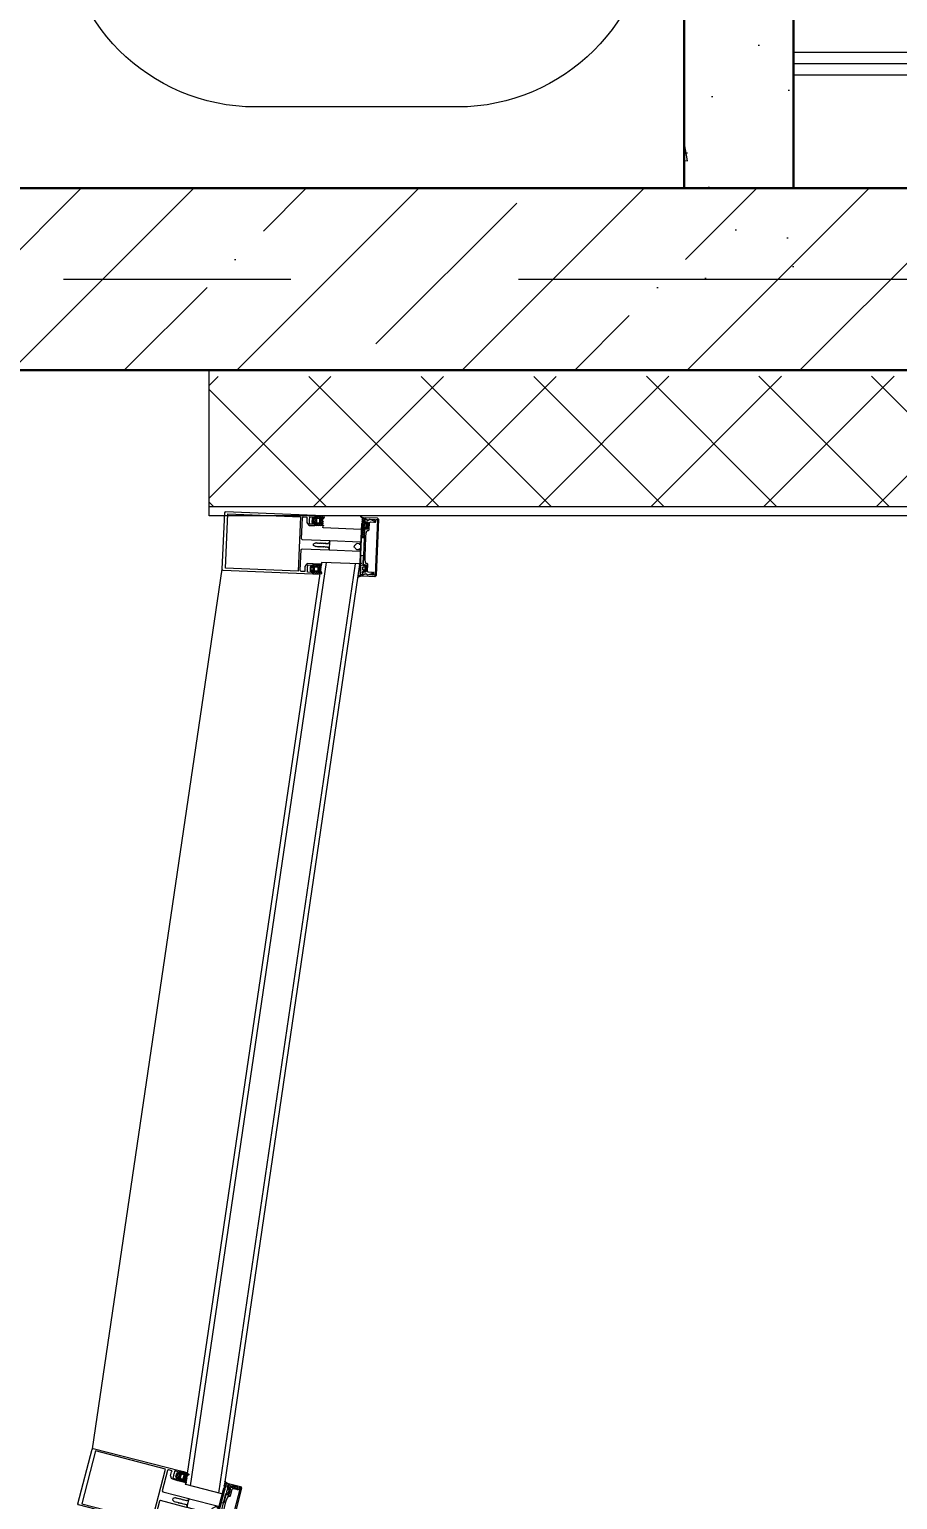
# Model space of a CAD drawing. Header units: millimetres. Extents: x -8417289 to 9420486, y 0 to 166066.
# Drawn here: x -172905 to -171951, y 65405 to 67020 of the extents above; entities that cross this region are included whole.
import ezdxf
from ezdxf import colors
from ezdxf.entities.mleader import LeaderData, LeaderLine
from ezdxf.math import Vec2, Vec3

# ---------------------------------------------------------------- set-up
doc = ezdxf.new("R2010")
doc.units = ezdxf.units.MM
doc.header["$MEASUREMENT"] = 0
doc.linetypes.add('ADSK_Штриховая_ш2 п1', pattern=[3, 2, -1])
doc.linetypes.add('CENTER', pattern=[2, 1.25, -0.25, 0.25, -0.25])
doc.layers.get('0').update_dxf_attribs({"color": 250, "lineweight": 9})
for name, color, linetype, lineweight in [('_АР ТЕКСТ', 250, 'Continuous', 25), ('АР_Лестницы', 250, 'Continuous', 15), ('АР_Навесной фасад', 147, 'Continuous', 5), ('АР_Оси', 195, 'Continuous', 9), ('АР_Перегородки витражные', 152, 'Continuous', 13), ('АР_Перегородки газоблок', 165, 'Continuous', 30), ('АР_Перегородки газоблок_Штрих', 165, 'Continuous', 5), ('АР_Сущ Несущая стена', 216, 'Continuous', 30), ('АР_тонкая линия', 250, 'Continuous', 0), ('АР_Тонкие', 250, 'Continuous', 5), ('АР_Утеплитель', 250, 'Continuous', 9), ('АР_Штриховка монолит', 250, 'Continuous', 9), ('ТХ_мебель передв', 250, 'Continuous', 13)]:
    doc.layers.add(name, color=color, linetype=linetype, lineweight=lineweight)
for name, color, linetype in [('Тонкая', 7, 'Continuous'), ('ТХ_привязки ЭО', 96, 'Continuous'), ('ТХ_привязки_СС', 3, 'Continuous'), ('ТХ_примечание', 40, 'Continuous')]:
    doc.layers.add(name, color=color, linetype=linetype)
doc.styles.add('ISOCPEUR', font='isocpeur.TTF')
pattern_1 = [(335.76716334, (-69115.3163, 318510.941), (0.651582564, 1.447617495), []), (65.76716334, (-69115.3163, 318510.941), (-1.447617495, 0.651582564), [])]

# ---------------------------------------------------------------- blocks, each defined once
blk = doc.blocks.new('стойка витр.')
h = blk.add_hatch()
h.set_pattern_fill('ANSI37', scale=0.5, angle=-69.2328)
h.set_pattern_definition(pattern_1)
edge = h.paths.add_edge_path()
edge.add_line((-22.7, 14.1), (-23, 15))
edge.add_arc((-23.4, 14.9), 0.427, 20.7605, 72.3)
edge.add_arc((-23.2, 15.7), 0.427, 110.764, 252.288, ccw=False)
edge.add_line((-23.3, 16.1), (-22.3, 16.5))
edge.add_arc((-22.2, 16.3), 0.183, 20.749, 110.7854, ccw=False)
edge.add_line((-22.1, 16.4), (-22, 16.3))
edge.add_arc((-21.9, 16.3), 0.183, 200.7666, 335.778)
edge.add_line((-21.7, 16.3), (-21.1, 17.8))
edge.add_arc((-21.7, 18), 0.637, 344.3928, 381.7249)
edge.add_line((-21.1, 18.2), (-22.6, 22.1))
edge.add_arc((-23.2, 21.9), 0.637, 19.8094, 57.1415)
edge.add_line((-22.8, 22.4), (-24.3, 23.1))
edge.add_arc((-24.4, 23), 0.183, 65.7564, 200.7677)
edge.add_line((-24.5, 22.9), (-24.5, 22.8))
edge.add_arc((-24.7, 22.7), 0.183, -69.251, 20.7854, ccw=False)
edge.add_line((-24.6, 22.6), (-25.6, 22.2))
edge.add_arc((-25.8, 22.6), 0.427, 149.2464, 290.7703, ccw=False)
edge.add_arc((-26.5, 23), 0.427, 329.2344, 380.7738)
edge.add_line((-26.1, 23.2), (-26.5, 24.2))
edge.add_arc((-26.7, 24.1), 0.183, 20.749, 110.7854)
edge.add_line((-26.7, 24.3), (-33.5, 21.7))
edge.add_arc((-33.4, 21.4), 0.306, 107.612, 200.6883)
edge.add_line((-33.7, 21.3), (-33.4, 20.7))
edge.add_arc((-33.1, 20.8), 0.304, 200.7453, 225.8124)
edge.add_line((-33.3, 20.5), (-31.8, 18.9))
edge.add_arc((-32, 18.7), 0.305, -108.8628, 45.7814, ccw=False)
edge.add_arc((-28.7, 27.8), 9.95, 231.9543, 250.0412, ccw=False)
edge.add_arc((-35.1, 19.6), 0.4, 42.3093, 119.225)
edge.add_arc((-34.9, 19.6), 0.602, 134.395, 228.6478)
edge.add_arc((-28.5, 27.8), 11, 232.0873, 240.8889)
edge.add_arc((-36.9, 12.9), 6.09, 40.7589, 60.6144, ccw=False)
edge.add_arc((-32.5, 16.6), 0.305, -34.8959, 41.6027, ccw=False)
edge.add_line((-32.3, 16.5), (-32.8, 15.8))
edge.add_arc((-32.5, 15.6), 0.305, 145.1101, 256.4243)
edge.add_line((-32.6, 15.3), (-31.7, 15.1))
edge.add_arc((-31.8, 14.8), 0.305, -34.8899, 76.4243, ccw=False)
edge.add_line((-31.5, 14.6), (-32.1, 13.9))
edge.add_arc((-31.8, 13.7), 0.305, 145.1101, 256.4243)
edge.add_line((-31.9, 13.4), (-31, 13.2))
edge.add_arc((-31.1, 12.9), 0.305, -24.2247, 76.4204, ccw=False)
edge.add_line((-30.8, 12.8), (-31.6, 11.1))
edge.add_arc((-31.3, 11), 0.305, 155.7711, 290.7403)
edge.add_line((-31.2, 10.7), (-22.8, 13.9))
edge.add_arc((-22.9, 14.1), 0.183, 290.749, 380.749)
edge = h.paths.add_edge_path(flags=16)
edge.add_line((-23.1, 21), (-22.2, 18.6))
edge.add_arc((-22.7, 18.4), 0.541, -69.2328, 20.7672, ccw=False)
edge.add_line((-22.5, 17.9), (-23.4, 17.6))
edge.add_arc((-23.6, 18.1), 0.541, 200.7672, 290.7672, ccw=False)
edge.add_line((-24.1, 17.9), (-25, 20.3))
edge.add_arc((-24.5, 20.5), 0.541, 110.7672, 200.7672, ccw=False)
edge.add_line((-24.7, 21), (-23.8, 21.4))
edge.add_arc((-23.6, 20.8), 0.541, 20.7672, 110.7672, ccw=False)
edge = h.paths.add_edge_path(flags=16)
edge.add_line((-26.9, 20.3), (-25.5, 16.7))
edge.add_arc((-26, 16.5), 0.541, -69.2328, 20.7672, ccw=False)
edge.add_line((-25.8, 16), (-28.2, 15.1))
edge.add_arc((-28.4, 15.6), 0.541, 200.7672, 290.7672, ccw=False)
edge.add_line((-28.9, 15.4), (-30.3, 19))
edge.add_arc((-29.8, 19.2), 0.541, 110.7672, 200.7672, ccw=False)
edge.add_line((-30, 19.7), (-27.5, 20.6))
edge.add_arc((-27.4, 20.1), 0.541, 20.7672, 110.7672, ccw=False)
h = blk.add_hatch()
h.set_pattern_fill('ANSI37', scale=0.5, angle=-69.2328)
h.set_pattern_definition(pattern_1)
edge = h.paths.add_edge_path()
edge.add_line((-7.6, -25.6), (-7.3, -26.5))
edge.add_arc((-7.7, -26.7), 0.427, -30.7656, 20.7738, ccw=False)
edge.add_arc((-6.9, -27.1), 0.427, 149.2464, 290.7703)
edge.add_line((-6.8, -27.5), (-5.8, -27.1))
edge.add_arc((-5.8, -27), 0.183, 290.749, 380.7854)
edge.add_line((-5.7, -26.9), (-5.7, -26.8))
edge.add_arc((-5.5, -26.7), 0.183, 65.7564, 200.7677, ccw=False)
edge.add_line((-5.5, -26.5), (-4, -27.3))
edge.add_arc((-4.3, -27.8), 0.637, 19.8094, 57.1415, ccw=False)
edge.add_line((-3.7, -27.6), (-2.3, -31.5))
edge.add_arc((-2.9, -31.7), 0.637, -15.6072, 21.7249, ccw=False)
edge.add_line((-2.2, -31.9), (-2.8, -33.4))
edge.add_arc((-3, -33.4), 0.183, 200.7666, 335.778, ccw=False)
edge.add_line((-3.2, -33.4), (-3.2, -33.3))
edge.add_arc((-3.4, -33.4), 0.183, 20.749, 110.7854)
edge.add_line((-3.5, -33.2), (-4.5, -33.6))
edge.add_arc((-4.3, -34), 0.427, 110.764, 252.288)
edge.add_arc((-4.6, -34.8), 0.427, 20.7605, 72.3, ccw=False)
edge.add_line((-4.2, -34.6), (-3.8, -35.7))
edge.add_arc((-4, -35.7), 0.183, -69.251, 20.7854, ccw=False)
edge.add_line((-3.9, -35.9), (-10.6, -38.5))
edge.add_arc((-10.8, -38.2), 0.306, 200.846, 293.9223, ccw=False)
edge.add_line((-11, -38.3), (-11.3, -37.6))
edge.add_arc((-11, -37.5), 0.304, 175.722, 200.789, ccw=False)
edge.add_line((-11.3, -37.5), (-11.3, -35.2))
edge.add_arc((-11.6, -35.2), 0.305, 355.7529, 510.3972)
edge.add_arc((-3.1, -39.8), 9.95, 151.4932, 169.58)
edge.add_arc((-13.3, -38), 0.4, 282.3093, 359.225, ccw=False)
edge.add_arc((-13.2, -37.8), 0.602, 172.8865, 267.1393, ccw=False)
edge.add_arc((-2.9, -39.7), 11, 160.6454, 169.447, ccw=False)
edge.add_arc((-19.1, -34.1), 6.09, 340.92, 360.7754)
edge.add_arc((-13.3, -34), 0.305, 359.9316, 436.4302)
edge.add_line((-13.2, -33.7), (-14.1, -33.5))
edge.add_arc((-14, -33.2), 0.305, 145.1101, 256.4243, ccw=False)
edge.add_line((-14.3, -33), (-13.7, -32.3))
edge.add_arc((-14, -32.2), 0.305, 325.1101, 436.4243)
edge.add_line((-13.9, -31.9), (-14.8, -31.7))
edge.add_arc((-14.7, -31.4), 0.305, 145.1101, 256.4243, ccw=False)
edge.add_line((-15, -31.2), (-14.4, -30.5))
edge.add_arc((-14.7, -30.3), 0.305, 325.1139, 425.759)
edge.add_line((-14.6, -30), (-16.3, -29.3))
edge.add_arc((-16.2, -29), 0.305, 110.794, 245.7633, ccw=False)
edge.add_line((-16.3, -28.7), (-7.9, -25.5))
edge.add_arc((-7.8, -25.7), 0.183, 20.7854, 110.7854, ccw=False)
edge = h.paths.add_edge_path(flags=16)
edge.add_line((-3.3, -31.1), (-4.3, -28.7))
edge.add_arc((-4.8, -28.9), 0.541, 20.7672, 110.7672)
edge.add_line((-5, -28.3), (-5.9, -28.7))
edge.add_arc((-5.7, -29.2), 0.541, 110.7672, 200.7672)
edge.add_line((-6.2, -29.4), (-5.3, -31.8))
edge.add_arc((-4.8, -31.6), 0.541, 200.7672, 290.7672)
edge.add_line((-4.6, -32.1), (-3.7, -31.8))
edge.add_arc((-3.9, -31.3), 0.541, 290.7672, 380.7672)
edge = h.paths.add_edge_path(flags=16)
edge.add_line((-6.7, -33), (-8, -29.4))
edge.add_arc((-8.5, -29.6), 0.541, 20.7672, 110.7672)
edge.add_line((-8.7, -29.1), (-11.1, -30))
edge.add_arc((-10.9, -30.5), 0.541, 110.7672, 200.7672)
edge.add_line((-11.4, -30.7), (-10.1, -34.3))
edge.add_arc((-9.6, -34.1), 0.541, 200.7672, 290.7672)
edge.add_line((-9.4, -34.6), (-7, -33.7))
edge.add_arc((-7.2, -33.2), 0.541, 290.7672, 380.7672)
h = blk.add_hatch()
h.set_pattern_fill('ANSI37', scale=0.5, angle=-69.2328)
h.set_pattern_definition([(335.76716334, (-69115.9168, 318510.7132), (0.651582564, 1.447617495), []), (65.76716334, (-69115.9168, 318510.7132), (-1.447617495, 0.651582564), [])])
edge = h.paths.add_edge_path()
edge.add_arc((-61.4, -46.2), 0.549, 155.7657, 200.7672)
edge.add_line((-61.9, -46), (-61.2, -44.4))
edge.add_arc((-61, -44.5), 0.183, 20.7672, 155.7657)
edge.add_line((-60.9, -44.4), (-60.8, -44.6))
edge.add_arc((-60.6, -44.6), 0.183, 200.7672, 290.7672)
edge.add_line((-60.6, -44.7), (-59.4, -44.3))
edge.add_arc((-59.6, -43.9), 0.427, -69.2328, 72.2936)
edge.add_arc((-59.3, -43.1), 0.427, 200.7672, 252.2936)
edge.add_line((-59.7, -43.2), (-63, -34.5))
edge.add_arc((-62.7, -34.4), 0.305, 110.7672, 200.7672)
edge.add_line((-62.8, -34.1), (-60.6, -33.3))
edge.add_arc((-60.4, -33.6), 0.304, 76.4029, 110.7672)
edge.add_line((-60.4, -33.3), (-60.1, -33.6))
edge.add_arc((-108.2, -55.9), 53, 16.7114, 24.8229)
edge.add_line((-57.4, -40.6), (-57.9, -41.3))
edge.add_arc((-57.7, -41.5), 0.305, 145.1109, 256.4234)
edge.add_line((-57.7, -41.8), (-56.9, -42))
edge.add_arc((-57, -42.3), 0.305, -34.8891, 76.4234)
edge.add_line((-56.7, -42.5), (-57.2, -43.3))
edge.add_arc((-56.9, -43.5), 0.305, 145.1109, 256.4234)
edge.add_line((-57, -43.8), (-56.1, -44))
edge.add_arc((-56.2, -44.3), 0.305, -34.8891, 76.4234)
edge.add_line((-56, -44.4), (-56.5, -45.1))
edge.add_arc((-56.2, -45.3), 0.305, 145.1109, 256.4234)
edge.add_line((-56.3, -45.6), (-55.4, -45.8))
edge.add_arc((-55.5, -46.1), 0.305, -34.8891, 76.4234)
edge.add_line((-55.3, -46.3), (-55.8, -47))
edge.add_arc((-55.5, -47.2), 0.305, 145.1109, 256.4234)
edge.add_line((-55.6, -47.5), (-54.7, -47.8))
edge.add_arc((-54.8, -48.1), 0.305, -34.8891, 76.4234)
edge.add_line((-54.5, -48.3), (-55, -49))
edge.add_arc((-54.8, -49.1), 0.305, 145.1109, 256.4234)
edge.add_line((-54.8, -49.4), (-54, -49.6))
edge.add_arc((-54.1, -49.9), 0.305, -34.8891, 76.4234)
edge.add_line((-53.8, -50.1), (-54.3, -50.8))
edge.add_arc((-54.1, -51), 0.305, 145.1109, 256.4234)
edge.add_line((-54.1, -51.3), (-53.3, -51.5))
edge.add_arc((-53.4, -51.8), 0.305, -43.6751, 76.4279)
edge.add_line((-53.1, -52), (-53.8, -52.6))
edge.add_arc((-53.6, -52.8), 0.305, 136.3286, 262.7471)
edge.add_arc((-54.6, -61.1), 7.99, 59.586, 82.7471)
edge.add_arc((-50.7, -54.4), 0.305, 253.291, 419.586)
edge.add_arc((-52.6, -60.5), 6.03, 73.291, 110.7672)
edge.add_line((-54.7, -54.9), (-54.8, -54.9))
edge.add_arc((-55, -54.5), 0.427, 200.7672, 290.7672)
edge.add_line((-55.4, -54.7), (-56.7, -51.1))
edge.add_arc((-56.3, -51), 0.427, 149.2366, 200.7672)
edge.add_arc((-57, -50.5), 0.427, -30.7634, 40.0143)
edge.add_arc((-57, -50.5), 0.427, 40.0005, 110.7672)
edge.add_line((-57.2, -50.1), (-58.3, -50.6))
edge.add_arc((-58.3, -50.7), 0.183, 110.7672, 200.7672)
edge.add_line((-58.4, -50.8), (-58.4, -51))
edge.add_arc((-58.5, -51.1), 0.183, 245.7686, 380.7672)
edge.add_line((-58.6, -51.3), (-60.2, -50.6))
edge.add_arc((-60, -50.1), 0.549, 200.7672, 245.7686)
edge.add_line((-60.5, -50.3), (-61.9, -46.4))
edge = h.paths.add_edge_path(flags=16)
edge.add_arc((-59.4, -49), 0.541, 200.7672, 290.7672)
edge.add_line((-60.8, -46.8), (-59.9, -49.2))
edge.add_arc((-60.3, -46.6), 0.541, 110.7672, 200.7672)
edge.add_line((-59.3, -45.7), (-60.5, -46.1))
edge.add_arc((-59.1, -46.2), 0.541, 20.7672, 110.7672)
edge.add_line((-57.7, -48.4), (-58.6, -46))
edge.add_arc((-58.2, -48.6), 0.541, -69.2328, 20.7672)
edge.add_line((-59.2, -49.5), (-58, -49.1))
at = {"lineweight": 0, "ltscale": 100, "transparency": 33554687}
for points in [[(65.9, 59.3), (-26.6, 24.2), (-25.9, 22.2), (-25.3, 22), (-24.8, 22.1), (-25.2, 23.2), (-20.5, 24.9), (-19.2, 21.4), (-18.8, 21.3), (-19, 20.8), (-17.7, 17.4), (-22.4, 15.6), (-22.7, 16.5), (-23.2, 16.4), (-23.4, 15.7), (-22.8, 13.9), (-17.2, 16), (-16.2, 17), (-15.5, 19.8), (-15.4, 20.1), (-17, 24.3), (-17.4, 24.6), (-17.5, 25.4), (-13.7, 26.9), (-12.5, 26.3), (-4.3, 4.8), (-4.9, 3.6), (-32.7, -7), (-32.8, -7.4), (-32.4, -8.4), (-31.1, -9.1), (-30.3, -8.8), (-29.8, -9.1), (-28.6, -8.7), (-28.6, -8.2), (-28.2, -8.5), (-27, -8.1), (-26.9, -7.5), (-26.5, -7.9), (-25.3, -7.5), (-25.3, -6.9), (-24.8, -7.2), (-23.6, -6.8), (-23.6, -6.3), (-23.1, -6.6), (-21.9, -6.2), (-21.9, -5.6), (-21.5, -6), (-20.3, -5.6), (-20.2, -5), (-19.8, -5.3), (-18.6, -4.9), (-18.4, -4.3), (-18, -4.7), (-17.4, -4.4), (-15.1, -4.8), (-14.5, -6.4), (-15.8, -7.9), (-15.9, -8.7), (-16.3, -8.3), (-17.4, -8.8), (-17.6, -9.3), (-18, -9), (-19.1, -9.4), (-19.3, -10), (-19.7, -9.6), (-20.8, -10.1), (-20.9, -10.6), (-21.4, -10.3), (-22.5, -10.7), (-22.6, -11.2), (-23, -10.9), (-24.3, -11.3), (-24.3, -11.9), (-24.7, -11.5), (-25.8, -12), (-26, -12.5), (-26.4, -12.2), (-27.6, -12.6), (-27.6, -13.1), (-28.1, -12.8), (-29.3, -13.3), (-29.3, -13.8), (-29.9, -15.1), (-29.5, -16.2), (-29.1, -16.3), (-1.3, -5.8), (-0.1, -6.4), (8.1, -27.9), (7.6, -29.2), (3.8, -30.6), (3.2, -29.8), (3.4, -29.5), (1.7, -25.2), (1.6, -25.1), (-0.9, -23.4), (-2.3, -23.3), (-7.8, -25.4), (-7.2, -27.2), (-6.5, -27.6), (-6, -27.4), (-6.4, -26.4), (-1.7, -24.6), (-0.4, -28.2), (0, -28.3), (-0.2, -28.7), (1.1, -32.2), (-3.6, -33.9), (-3.9, -33), (-4.4, -33.2), (-4.6, -33.8), (-4, -35.7), (88.6, -0.5), (89.2, 0.7), (67.2, 58.7)], [(63.8, 56.3), (85.1, 0.2), (10.6, -28), (-10.6, 28)], [(-68.6, -58.5), (-90.2, -1.6), (-90, -1.3), (-89, -0.9), (-88.6, -1), (-87.7, -3.3), (-87.4, -3.4), (-86.7, -3.2), (-86.4, -2.8), (-87.3, -0.5), (-87.2, -0.2), (-82, 1.7), (-80.5, 1.3), (-79.7, 1.5), (-77.3, 4.2), (-77.8, 4.8), (-90.5, 0), (-91.4, -2), (-69.8, -59.1), (-67.8, -59.9), (-55.1, -55.1), (-55.2, -54.3), (-58.7, -53.8), (-59.5, -54.2), (-60.2, -55.7), (-65.4, -57.6), (-65.7, -57.4), (-66.6, -55.1), (-67, -55), (-67.7, -55.3), (-67.9, -55.6), (-67, -57.9), (-67.2, -58.3), (-68.2, -58.7)]]:
    blk.add_lwpolyline(points, close=True, dxfattribs=at)
at = {"color": 7, "lineweight": 0, "ltscale": 100, "transparency": 33554687}
for points in [[(-22.7, 14.1), (-23, 15, 0.228752), (-23.3, 15.3, -0.710164), (-23.3, 16.1), (-22.3, 16.5, -0.4144), (-22.1, 16.4), (-22, 16.3, 0.66825), (-21.7, 16.3), (-21.1, 17.8, 0.164348), (-21.1, 18.2), (-22.6, 22.1, 0.164348), (-22.8, 22.4), (-24.3, 23.1, 0.66825), (-24.5, 22.9), (-24.5, 22.8, -0.4144), (-24.6, 22.6), (-25.6, 22.2, -0.710164), (-26.1, 22.8, 0.228752), (-26.1, 23.2), (-26.5, 24.2, 0.4144), (-26.7, 24.3), (-33.5, 21.7, 0.430028), (-33.7, 21.3), (-33.4, 20.7, 0.109814), (-33.3, 20.5), (-31.8, 18.9, -0.800036), (-32.1, 18.4, -0.079083), (-34.8, 19.9, 0.348803), (-35.3, 20, 0.436125), (-35.3, 19.1, 0.038423), (-33.9, 18.2, -0.086853), (-32.3, 16.9, -0.346763), (-32.3, 16.5), (-32.8, 15.8, 0.527877), (-32.6, 15.3), (-31.7, 15.1, -0.527877), (-31.5, 14.6), (-32.1, 13.9, 0.527877), (-31.9, 13.4), (-31, 13.2, -0.469739), (-30.8, 12.8), (-31.6, 11.1, 0.667984), (-31.2, 10.7), (-22.8, 13.9, 0.414214)], [(-74.1, 3.3, 0.57795), (-74.3, 3.8), (-75.2, 3.8, -0.615334), (-75.4, 4.3, 0.101403), (-73.8, 7.1, 0.887085), (-74.4, 7.4, -0.164997), (-77.4, 4.9), (-77.5, 4.9, 0.414304), (-77.7, 4.3), (-76.4, 0.8, 0.228696), (-76.1, 0.5, -0.319049), (-75.8, 0.1, -0.319002), (-76.1, -0.3), (-77.2, -0.7, -0.4144), (-77.5, -0.6), (-77.6, -0.4, 0.668339), (-77.9, -0.4), (-78.6, -1.9, 0.198883), (-78.6, -2.4), (-77.2, -6.2, 0.198883), (-76.9, -6.5), (-75.3, -7.3, 0.668339), (-75.1, -7), (-75.1, -6.8, -0.4144), (-75, -6.6), (-73.9, -6.1, -0.710202), (-73.4, -6.7, 0.228696), (-73.4, -7.1), (-70.1, -15.8, 0.414362), (-69.7, -16), (-67.4, -15.1, 0.151171), (-67.3, -15), (-67.3, -14.6, 0.035408), (-69.9, -7.6), (-70.8, -7.4, -0.527868), (-71, -6.9), (-70.5, -6.2, 0.527868), (-70.6, -5.7), (-71.5, -5.4, -0.527868), (-71.7, -4.9), (-71.2, -4.2, 0.527868), (-71.4, -3.7), (-72.3, -3.5, -0.527868), (-72.4, -3.1), (-71.9, -2.4, 0.527868), (-72.1, -1.9), (-73, -1.7, -0.527868), (-73.1, -1.2), (-72.7, -0.4, 0.527868), (-72.8, 0.1), (-73.7, 0.3, -0.527868), (-73.9, 0.8), (-73.4, 1.5, 0.527868), (-73.5, 1.9), (-74.4, 2.1, -0.527868), (-74.6, 2.6)], [(-7.6, -25.6), (-7.3, -26.5, -0.228752), (-7.3, -26.9, 0.710164), (-6.8, -27.5), (-5.8, -27.1, 0.4144), (-5.7, -26.9), (-5.7, -26.8, -0.66825), (-5.5, -26.5), (-4, -27.3, -0.164348), (-3.7, -27.6), (-2.3, -31.5, -0.164348), (-2.2, -31.9), (-2.8, -33.4, -0.66825), (-3.2, -33.4), (-3.2, -33.3, 0.4144), (-3.5, -33.2), (-4.5, -33.6, 0.710164), (-4.5, -34.4, -0.228752), (-4.2, -34.6), (-3.8, -35.7, -0.4144), (-3.9, -35.9), (-10.6, -38.5, -0.430028), (-11, -38.3), (-11.3, -37.6, -0.109814), (-11.3, -37.5), (-11.3, -35.2, 0.800036), (-11.8, -35.1, 0.079083), (-12.9, -38, -0.348803), (-13.2, -38.4, -0.436125), (-13.8, -37.7, -0.038423), (-13.3, -36.1, 0.086853), (-13, -34, 0.346763), (-13.2, -33.7), (-14.1, -33.5, -0.527877), (-14.3, -33), (-13.7, -32.3, 0.527877), (-13.9, -31.9), (-14.8, -31.7, -0.527877), (-15, -31.2), (-14.4, -30.5, 0.469739), (-14.6, -30), (-16.3, -29.3, -0.667984), (-16.3, -28.7), (-7.9, -25.5, -0.414214)], [(-53.3, -51.5, -0.57795), (-53.1, -52), (-53.8, -52.6, 0.615334), (-53.6, -53.1, -0.101403), (-50.6, -54.2, -0.887085), (-50.8, -54.7, 0.164997), (-54.7, -54.9), (-54.8, -54.9, -0.414304), (-55.4, -54.7), (-56.7, -51.1, -0.228696), (-56.7, -50.8, 0.319049), (-56.7, -50.3, 0.319002), (-57.2, -50.1), (-58.3, -50.6, 0.4144), (-58.4, -50.8), (-58.4, -51, -0.668339), (-58.6, -51.3), (-60.2, -50.6, -0.198883), (-60.5, -50.3), (-61.9, -46.4, -0.198883), (-61.9, -46), (-61.2, -44.4, -0.668339), (-60.9, -44.4), (-60.8, -44.6, 0.4144), (-60.6, -44.7), (-59.4, -44.3, 0.710202), (-59.4, -43.5, -0.228696), (-59.7, -43.2), (-63, -34.5, -0.414362), (-62.8, -34.1), (-60.6, -33.3, -0.151171), (-60.4, -33.3), (-60.1, -33.6, -0.035408), (-57.4, -40.6), (-57.9, -41.3, 0.527868), (-57.7, -41.8), (-56.9, -42, -0.527868), (-56.7, -42.5), (-57.2, -43.3, 0.527868), (-57, -43.8), (-56.1, -44, -0.527868), (-56, -44.4), (-56.5, -45.1, 0.527868), (-56.3, -45.6), (-55.4, -45.8, -0.527868), (-55.3, -46.3), (-55.8, -47, 0.527868), (-55.6, -47.5), (-54.7, -47.8, -0.527868), (-54.5, -48.3), (-55, -49, 0.527868), (-54.8, -49.4), (-54, -49.6, -0.527868), (-53.8, -50.1), (-54.3, -50.8, 0.527868), (-54.1, -51.3)]]:
    blk.add_lwpolyline(points, format="xyb", close=True, dxfattribs=at)
at = {"color": 7}
for points in [[(-26.9, 20.3), (-25.5, 16.7, -0.414214), (-25.8, 16), (-28.2, 15.1, -0.414214), (-28.9, 15.4), (-30.3, 19, -0.414214), (-30, 19.7), (-27.5, 20.6, -0.414214)], [(-23.1, 21), (-22.2, 18.6, -0.414214), (-22.5, 17.9), (-23.4, 17.6, -0.414214), (-24.1, 17.9), (-25, 20.3, -0.414214), (-24.7, 21), (-23.8, 21.4, -0.414214)], [(-75.3, -1.9), (-74.4, -4.3, -0.414214), (-74.7, -5), (-75.9, -5.4, -0.414214), (-76.6, -5.1), (-77.5, -2.7, -0.414214), (-77.2, -2), (-76, -1.6, -0.414214)], [(-6.7, -33), (-8, -29.4, 0.414214), (-8.7, -29.1), (-11.1, -30, 0.414214), (-11.4, -30.7), (-10.1, -34.3, 0.414214), (-9.4, -34.6), (-7, -33.7, 0.414214)], [(-3.3, -31.1), (-4.3, -28.7, 0.414214), (-5, -28.3), (-5.9, -28.7, 0.414214), (-6.2, -29.4), (-5.3, -31.8, 0.414214), (-4.6, -32.1), (-3.7, -31.8, 0.414214)], [(-57.7, -48.4), (-58.6, -46, 0.414214), (-59.3, -45.7), (-60.5, -46.1, 0.414214), (-60.8, -46.8), (-59.9, -49.2, 0.414214), (-59.2, -49.5), (-58, -49.1, 0.414214)]]:
    blk.add_lwpolyline(points, format="xyb", close=True, dxfattribs=at)
at = {"color": 7, "lineweight": 0, "ltscale": 100, "transparency": 33554687}
for points in [[(-26.7, 24.3), (-26.7, 24.3)], [(-72, 0.1), (-72.9, -0.3)], [(-22.8, 13.9), (-22.8, 13.9)]]:
    blk.add_lwpolyline(points, dxfattribs=at)
at = {"lineweight": 0, "ltscale": 100, "transparency": 33554687}
for points in [[(-73.6, -6.3), (-74.2, -6), (-74.8, -6.2), (-74.4, -7.2), (-76.6, -8, -0.414362), (-77, -7.8), (-79.3, -1.5, -0.414326), (-78.7, -0.2), (-77.3, 0.4), (-76.9, -0.7), (-76.3, -0.4), (-76.1, 0.3), (-77.3, 3.5, 0.551224), (-77.8, 3.6), (-79.9, 1.3, -0.267349), (-80.9, 1.1), (-82.1, 1.4, 0.249629), (-82.6, 1.3), (-86.2, -1.9, 0.827043), (-85.6, -2.8), (-82.1, -1.5, -0.414326), (-80.8, -2.1), (-78.1, -9.1, 0.414326), (-76.8, -9.7), (-75.7, -9.2, -0.082799), (-71.8, -16.3), (-68.3, -25.6), (-67.9, -25.7), (-68.1, -26.1), (-64.6, -35.3, -0.082799), (-62.8, -43.1), (-63.9, -43.6, 0.414326), (-64.5, -44.9), (-61.9, -51.9, -0.414326), (-62.5, -53.2), (-66, -54.5, 0.827043), (-65.8, -55.6), (-61, -55.6, 0.249629), (-60.6, -55.4), (-59.9, -54.3, -0.267349), (-59, -53.9), (-55.9, -54.2, 0.551224), (-55.6, -53.7), (-56.8, -50.5), (-57.5, -50.1), (-58, -50.4), (-57.6, -51.4), (-59.1, -52, -0.414326), (-60.5, -51.4), (-62.8, -45.1, -0.414362), (-62.7, -44.7), (-60.5, -43.9), (-60.1, -44.8), (-59.6, -44.6), (-59.3, -43.9)], [(-32.4, -8.4), (-32.8, -7.4, 0.523933), (-33.2, -7.2), (-64.2, -18.9, 0.414326), (-64.5, -19.6), (-64.1, -20.9, 0.410627), (-63.4, -21.2), (-62.7, -21, 0.492552), (-62.6, -20.7), (-62.8, -20.2, -0.441111), (-62.6, -19.9), (-60.8, -19.3, -0.208057), (-59.9, -19.4, -0.000016), (-56.9, -20.8, -0.439819), (-56.4, -22.2, -0.000016), (-57.7, -25.2, -0.208057), (-58.3, -25.9), (-60.1, -26.6, -0.441111), (-60.4, -26.5), (-60.6, -26, 0.492552), (-60.9, -25.9), (-61.5, -26.1, 0.410627), (-61.8, -26.8), (-61.3, -28.1, 0.414326), (-60.6, -28.4), (-29.6, -16.6, 0.523933), (-29.5, -16.2), (-29.8, -15.2)]]:
    blk.add_lwpolyline(points, format="xyb", close=True, dxfattribs=at)
blk.add_lwpolyline([(-72.9, -0.3), (-54.8, -48), (-53.9, -47.7), (-72, 0.1)], close=True)
for points in [[(-69.8, -5.6), (-69.2, -5.9), (-30.9, 8.6), (-30.6, 9.2), (-31.2, 10.7)], [(-56.1, -42), (-55.8, -41.4), (-17.5, -26.8), (-16.8, -27.1), (-16.3, -28.6)]]:
    blk.add_lwpolyline(points, dxfattribs=at)
at = {"color": 7, "lineweight": 0, "ltscale": 100, "transparency": 33554687}
blk.add_arc((-33.4, 21.4), 0.305, 110.7562, 200.7779, dxfattribs=at)
blk = doc.blocks.new('A$C65590e4a')
at = {"layer": 'АР_Перегородки витражные', "color": 5}
for p, q in [((4765.4, -218.5), (4622.8, -1185.2)), ((4725.8, -1224.6), (4875.3, -211.2)), ((4730.7, -1225.9), (4880.3, -211.4)), ((4911.7, -212.8), (4761.6, -1233.9)), ((4916.7, -213.3), (4766.3, -1236.4))]:
    blk.add_line(p, q, dxfattribs=at)
at = {"layer": 'АР_Перегородки витражные', "color": 5, "ltscale": 100}
blk.add_line((4767.1, -1225.1), (4784, -1229.5), dxfattribs=at)
at = {"layer": 'АР_Перегородки витражные', "color": 5, "rotation": 156.8048602621253}
blk.add_blockref('стойка витр.', (4850.3, -191), dxfattribs=at)
at = {"layer": 'АР_Перегородки витражные', "color": 5, "xscale": -1, "rotation": 6.279439643201332}
blk.add_blockref('стойка витр.', (4695.9, -1236.5), dxfattribs=at)
blk = doc.blocks.new('_DotSmall')
at = {"color": 0, "linetype": 'ByBlock', "const_width": 0.5}
blk.add_lwpolyline([(-0.0625, 0, 1), (0.0625, 0, 1)], format="xyb", close=True, dxfattribs=at)
blk = doc.blocks.new('диван вход')
blk.add_lwpolyline([(-391.8, -982.1), (-169.4, -982.1)])
for centre, start, end in [((-391.2, -769.7), 180.1545, 269.8463), ((-170, -769.7), 270.1537, 359.8455)]:
    blk.add_arc(centre, 212.4, start, end)
blk = doc.blocks.new('_None')

msp = doc.modelspace()

# ---------------------------------------------------------------- hatches: boundary and pattern name
at = {"layer": 'АР_Перегородки газоблок_Штрих', "ltscale": 100}
h = msp.add_hatch(dxfattribs=at)
h.set_pattern_fill('AR-CONC', color=256, scale=30)
h.set_pattern_definition([(50, (0, -140), (215.17805, -18.82564), [22.5, -247.5]), (355, (0, -140), (-41.6254, 225.65764), [18, -198]), (100.45144, (17.93, -141.57), (173.55265, 206.832), [19.12206, -210.34263]), (46.1842, (0, -80), (320.1724, -49.6558), [33.75, -371.25]), (96.63564, (26.68, -84.14), (280.3986, 292.2356), [28.6831, -315.5141]), (351.18416, (0, -80), (280.3986, 292.2356), [27, -297]), (21, (30, -95), (179.07212, -120.78567), [22.5, -247.5]), (326, (30, -95), (72.9946, 217.54501), [18, -198]), (71.45144, (44.92, -105.07), (252.06671, 96.75935), [19.12206, -210.34263]), (37.5, (0, -140), (3.647957, 99.868156), [0, -195.6, 0, -201, 0, -198.75]), (7.5, (0, -140), (78.92086, 118.323514), [0, -114.6, 0, -191.1, 0, -75.75]), (327.5, (-66.9, -140), (160.14673, -6.76646), [0, -75, 0, -234, 0, -310.5]), (317.5, (-96.9, -140), (174.95585, 30.03149), [0, -97.5, 0, -155.4, 0, -220.5])])
h.paths.add_polyline_path([(-172185.5, 70855.7), (-172185.4, 66705.7), (-172065.4, 66705.7), (-172065.5, 70855.7)])
at = {"layer": 'АР_Утеплитель', "ltscale": 100}
h = msp.add_hatch(dxfattribs=at)
h.set_pattern_fill('ANSI37', color=256, scale=700)
h.set_pattern_definition([(45, (-164418.85, 61305.68), (-61.87184, 61.87184), []), (135, (-164418.85, 61305.68), (-61.87184, -61.87184), [])])
h.paths.add_polyline_path([(-156388.9, 58697), (-156538.9, 58697), (-156538.9, 57165.7), (-156388.9, 57165.7)], flags=17)
h.paths.add_polyline_path([(-158433.9, 82835.7), (-158433.9, 82685.7), (-157731.4, 82685.7), (-157731.4, 82835.4)])
h.paths.add_polyline_path([(-163818.9, 86650.7), (-163818.9, 86800.7), (-165588.9, 86800.7), (-165588.9, 86650.7)])
h.paths.add_polyline_path([(-163818.9, 86800.7), (-163818.9, 86650.7), (-160138.9, 86650.7), (-160138.9, 82685.7), (-159948.9, 82685.7), (-159948.9, 82835.7), (-159988.9, 82835.7), (-159988.9, 86800.7)])
h.paths.add_polyline_path([(-184882.6, 86650.7), (-184882.6, 86800.7), (-185448.7, 86800.7), (-185448.7, 86650.7)])
h.paths.add_polyline_path([(-194524, 89100.7), (-194374, 89100.7), (-194374, 91145.7), (-194524, 91145.7)])
h.paths.add_polyline_path([(-143138.9, 61992.1), (-143288.9, 61992.1), (-143288.9, 55105.7), (-156388.9, 55105.7), (-156388.9, 56765.7), (-156538.9, 56765.7), (-156538.9, 54955.7), (-143138.9, 54955.7)])
h.paths.add_polyline_path([(-143288.9, 61992.1), (-143138.9, 61992.1), (-143138.8, 62957.4), (-143288.8, 62957.4)])
h.paths.add_polyline_path([(-196823.5, 102919.5), (-196974.5, 102919.5), (-196974, 102375.7), (-193844, 102375.7), (-193844, 99445.7), (-190723.9, 99445.7), (-190723.9, 98815.7), (-190573.9, 98815.7), (-190573.9, 99595.7), (-193694, 99595.7), (-193694, 102525.7), (-196824, 102525.7)])
h.paths.add_polyline_path([(-172707.4, 66495.7), (-172707.4, 66638.7), (-164268.9, 66645.7), (-164268.9, 61455.7), (-156388.9, 61455.7), (-156388.9, 58697), (-156538.9, 58697), (-156538.9, 61305.7), (-164418.9, 61305.7), (-164418.9, 66495.7)])
h.paths.add_polyline_path([(-149638.8, 70050.7), (-149488.9, 70050.7), (-149489.2, 76930.7), (-149639, 76930.7)])
h.paths.add_polyline_path([(-149488.9, 70050.7), (-149638.8, 70050.7), (-149638.8, 67450.7), (-149488.9, 67450.7)])
h.paths.add_polyline_path([(-193805.6, 91275.7), (-193805.6, 91425.7), (-194524, 91425.7), (-194524, 91145.7), (-194374, 91145.7), (-194374, 91275.7)])
h.paths.add_polyline_path([(-193805.6, 91425.7), (-193805.6, 91275.7), (-190573.9, 91275.7), (-190573.9, 97115.7), (-190723.9, 97115.7), (-190723.9, 91425.7)])
h.paths.add_polyline_path([(-186998.8, 86650.7), (-186998.8, 86800.7), (-194374, 86800.7), (-194374, 87400.7), (-194524, 87400.7), (-194524, 86650.7)])
h.paths.add_polyline_path([(-168208.7, 86800.7), (-168208.7, 86650.7), (-165588.9, 86650.7), (-165588.9, 86800.7)])
h.paths.add_polyline_path([(-169878.8, 86650.7), (-169878.9, 86800.7), (-184882.6, 86800.7), (-184882.6, 86650.7)])
h.paths.add_polyline_path([(-196974, 104569.5), (-196824, 104569.5), (-196824, 105725.9), (-196674, 105725.9), (-196674, 105875.9), (-196974, 105875.9)])
h.paths.add_polyline_path([(-196974, 102934.5), (-196974.5, 102934.5), (-196824, 102934.5)])
h.paths.add_polyline_path([(-147315, 64815.7), (-147465.6, 64965.7), (-149488.9, 64965.7), (-149488.9, 65850.7), (-149638.8, 65850.7), (-149638.9, 64815.7)])
h.paths.add_polyline_path([(-143925, 64965.7), (-144075, 64815.7), (-143288.8, 64815.7), (-143288.8, 63197.4), (-143138.8, 63197.4), (-143138.8, 64965.7)])
h.paths.add_polyline_path([(-149488.9, 79700.7), (-149638.9, 79700.7), (-149639.3, 78080.7), (-149489.3, 78080.7)])
h.paths.add_polyline_path([(-155321.1, 82685.7), (-155321.1, 82835.7), (-156581.3, 82835.7), (-156581.3, 82685.7)])
h.paths.add_polyline_path([(-154171.1, 82835.7), (-154171.1, 82685.7), (-149638.9, 82685.7), (-149638.9, 81300.7), (-149488.9, 81300.7), (-149488.9, 82835.7)])
at = {"layer": 'АР_Штриховка монолит', "ltscale": 100}
h = msp.add_hatch(dxfattribs=at)
h.set_pattern_fill('ANSI35', color=256, scale=700)
h.set_pattern_definition([(45, (-1155141.94, 165205.58), (-123.743687, 123.743687), []), (45, (-1155018.2, 165205.58), (-123.743687, 123.743687), [218.75, -43.75, 0, -43.75])])
h.paths.add_polyline_path([(-164268.9, 66845.7), (-175248.9, 66845.7), (-175248.9, 66645.7), (-164268.9, 66645.7)])

# ---------------------------------------------------------------- linework, layer by layer
for points in [[(-170953.9, 66705.7), (-170953.9, 66994.8), (-172065.4, 66994.8)], [(-170966.4, 66705.7), (-170966.4, 66982.3), (-172065.4, 66982.3)], [(-170978.9, 66725.3), (-170978.9, 66969.8), (-172065.4, 66969.8)]]:
    msp.add_lwpolyline(points)
at = {"layer": 'АР_Лестницы', "ltscale": 100}
for centre, radius, start, end in [((-177462.2, 66643.9), 7688.1, 196.26308, 355.23079), ((-177462.1, 66644), 7088.2, 197.69065, 352.03365), ((-177462.1, 66644.1), 7388.3, 196.94751, 351.99552)]:
    msp.add_arc(centre, radius, start, end, dxfattribs=at)
at = {"layer": 'АР_Навесной фасад', "ltscale": 100}
for p, q in [((-164418.9, 66495.7), (-172707.4, 66495.7)), ((-164428.9, 66485.7), (-172707.4, 66485.7))]:
    msp.add_line(p, q, dxfattribs=at)
at = {"layer": 'АР_Оси', "linetype": 'CENTER', "ltscale": 1000}
msp.add_line((-224367.6, 66745.7), (-140770.4, 66745.7), dxfattribs=at)
at = {"layer": 'АР_Перегородки газоблок', "ltscale": 100}
for points in [[(-172185.5, 66845.7), (-172185.5, 70995.7)], [(-172065.5, 68854.3), (-172065.4, 66845.7)]]:
    msp.add_lwpolyline(points, dxfattribs=at)
at = {"layer": 'АР_Сущ Несущая стена', "ltscale": 100}
for p, q in [((-175246.8, 66845.7), (-164268.9, 66845.7)), ((-175246.8, 66645.7), (-164268.9, 66645.7))]:
    msp.add_line(p, q, dxfattribs=at)
at = {"layer": 'АР_тонкая линия', "linetype": 'ADSK_Штриховая_ш2 п1', "ltscale": 100}
msp.add_arc((-177462.6, 66641.9), 6788.6, 181.31863, 358.68137, dxfattribs=at)
at = {"layer": 'АР_Тонкие', "ltscale": 100}
msp.add_line((-172707.4, 66485.7), (-172707.4, 66645.7), dxfattribs=at)

# ---------------------------------------------------------------- block references
at = {"layer": 'Тонкая', "ltscale": 100}
msp.add_blockref('A$C65590e4a', (-177458.8, 66645.7), dxfattribs=at)
at = {"layer": 'ТХ_мебель передв', "xscale": -1}
msp.add_blockref('диван вход', (-172826.1, 67917.1), dxfattribs=at)

# ---------------------------------------------------------------- leaders
at = {"layer": '_АР ТЕКСТ'}
ml = msp.add_multileader_mtext('Standard', dxfattribs=at)
ml.set_content('{\\W0.8;-2,550}', color=256, style='ISOCPEUR')
ml.set_leader_properties(color=256, linetype='Continuous', lineweight=-1)
ml.set_arrow_properties(name='DOTSMALL')
ml.build(insert=Vec2(0, 0))
ml.multileader.update_dxf_attribs({"has_text_frame": 1, "text_left_attachment_type": 4, "text_right_attachment_type": 4, "dogleg_length": 100, "arrow_head_size": 180})
ctx = ml.context
ctx.base_point, ctx.char_height, ctx.arrow_head_size, ctx.landing_gap_size, ctx.plane_origin = Vec3(-302775.8, 123943.3, -2), 250, 180, 50, Vec3(-302295.5, 121699.2, -2)
ctx.left_attachment, ctx.right_attachment = 4, 4
notes = []
notes.append((ctx, [(0, (0, 0, 0), (0, 0), (1, 0), 1, [])]))
ctx.mtext.insert, ctx.mtext.width, ctx.mtext.defined_height, ctx.mtext.line_spacing_style, ctx.mtext.flow_direction = Vec3(-302725.8, 124276.6, -2), 801.086, 330.7, 2, 5
ml = msp.add_multileader_mtext('Standard', dxfattribs=at)
ml.set_content('{\\W0.8;-2,550}', color=256, style='ISOCPEUR')
ml.set_leader_properties(color=256, linetype='Continuous', lineweight=-1)
ml.set_arrow_properties(name='DOTSMALL')
ml.build(insert=Vec2(0, 0))
ml.multileader.update_dxf_attribs({"has_text_frame": 1, "text_left_attachment_type": 4, "text_right_attachment_type": 4, "dogleg_length": 100, "arrow_head_size": 180})
ctx = ml.context
ctx.base_point, ctx.char_height, ctx.arrow_head_size, ctx.landing_gap_size, ctx.plane_origin = Vec3(-314736, 120073.3, -2), 250, 180, 50, Vec3(-314255.7, 117829.3, -2)
ctx.left_attachment, ctx.right_attachment = 4, 4
notes.append((ctx, [(0, (0, 0, 0), (0, 0), (1, 0), 1, [])]))
ctx.mtext.insert, ctx.mtext.width, ctx.mtext.defined_height, ctx.mtext.line_spacing_style, ctx.mtext.flow_direction = Vec3(-314686, 120406.6, -2), 801.086, 330.7, 2, 5
at = {"layer": 'ТХ_привязки ЭО'}
ml = msp.add_multileader_mtext('Standard', dxfattribs=at)
ml.set_content('\\A1;{\\fArial|b0|i0|c204|p34;\\W1;Кабель из стены на Н-1200 \\A0;мм от УЧП\\A1; (\\fArial|b0|i0|c0|p34;L-1\\fArial|b0|i0|c204|p34;,0м)\\Pдля подкл. электросушителя для рук \\A0;(поз. У240)\\P- 1,0 кВт/220В/1Ф}', color=256, style='ISOCPEUR')
ml.set_leader_properties()
ml.set_arrow_properties(name='NONE')
ml.build(insert=Vec2(0, 0))
ml.multileader.update_dxf_attribs({"text_left_attachment_type": 6, "text_right_attachment_type": 6, "dogleg_length": 0.36})
ctx = ml.context
ctx.base_point, ctx.char_height, ctx.landing_gap_size, ctx.plane_origin = Vec3(-179135.8, 51195.3), 200, 0, Vec3(-190520.5, 33238.3)
ctx.left_attachment, ctx.right_attachment = 6, 6
notes.append((ctx, [(1, (1, 1, 0), (-172853.7, 51195.3), (-1, 0), 0.36, [(1, [(-170583.9, 70952.6)], 0, [])])]))
ctx.mtext.insert, ctx.mtext.width, ctx.mtext.flow_direction = Vec3(-179135.8, 51435.3), 6292.009, 5
ml = msp.add_multileader_mtext('Standard', dxfattribs=at)
ml.set_content('{\\fArial|b0|i0|c204|p34;Розетка на \\fArial|b0|i0|c0|p34;H-\\fArial|b0|i0|c204|p34;3\\fArial|b0|i0|c0|p34;00\\fArial|b0|i0|c204|p34;мм от УЧП\\Pдля подкл.:\\P- 1х0.5кВт/220В/1Ф - доп. оборуд-е}', color=256, style='ISOCPEUR')
ml.set_leader_properties()
ml.set_arrow_properties(name='NONE')
ml.build(insert=Vec2(0, 0))
ml.multileader.update_dxf_attribs({"text_left_attachment_type": 6, "text_right_attachment_type": 6, "dogleg_length": 0.36})
ctx = ml.context
ctx.base_point, ctx.char_height, ctx.plane_origin = Vec3(-176239.7, 47939.2, -0.6), 200, Vec3(-186218.1, 22277.3, -0.6)
ctx.left_attachment, ctx.right_attachment = 6, 6
notes.append((ctx, [(1, (1, 1, 0), (-171738.9, 47939.2, -0.6), (-1, 0), 0.36, [(0, [(-169142.7, 69693.1, -0.6)], 0, [])])]))
ctx.mtext.insert, ctx.mtext.width, ctx.mtext.flow_direction = Vec3(-176237.7, 48198, -0.6), 4801.524, 5
ml = msp.add_multileader_mtext('Standard', dxfattribs=at)
ml.set_content('{\\fArial|b0|i0|c204|p34;Розетка на \\fArial|b0|i0|c0|p34;H-\\fArial|b0|i0|c204|p34;3\\fArial|b0|i0|c0|p34;00\\fArial|b0|i0|c204|p34;мм от УЧП\\Pдля подкл.:\\P- 1х0.5кВт/220В/1Ф - доп. оборуд-е}', color=256, style='ISOCPEUR')
ml.set_leader_properties()
ml.set_arrow_properties(name='NONE')
ml.build(insert=Vec2(0, 0))
ml.multileader.update_dxf_attribs({"text_left_attachment_type": 6, "text_right_attachment_type": 6, "dogleg_length": 0.36})
ctx = ml.context
ctx.base_point, ctx.char_height, ctx.plane_origin = Vec3(-179137.8, 52267.8, -0.6), 200, Vec3(-179000.5, 42837, -0.6)
ctx.left_attachment, ctx.right_attachment = 6, 6
notes.append((ctx, [(1, (1, 1, 0), (-174637, 52267.8, -0.6), (-1, 0), 0.36, [(1, [(-171065.5, 68630.8, -0.6)], 0, [])])]))
ctx.mtext.insert, ctx.mtext.width, ctx.mtext.flow_direction = Vec3(-179135.8, 52526.6, -0.6), 4801.524, 5
ml = msp.add_multileader_mtext('Standard', dxfattribs=at)
ml.set_content('\\A1;{\\fArial|b0|i0|c204|p34;Лючок в полу \\Pдля подкл. рабочего места:\\P- \\fArial|b0|i0|c0|p34;3\\fArial|b0|i0|c204|p34;х0,5 кВт/220В/1Ф - доп. оборудование\\P-1х0,5 кВт/220В/1Ф - моноблок (У073)}', color=256, style='ISOCPEUR')
ml.set_leader_properties()
ml.set_arrow_properties(name='NONE')
ml.build(insert=Vec2(0, 0))
ml.multileader.update_dxf_attribs({"text_left_attachment_type": 6, "text_right_attachment_type": 6, "dogleg_length": 0.36})
ctx = ml.context
ctx.base_point, ctx.char_height, ctx.plane_origin = Vec3(-176239.7, 46762.8), 200, Vec3(-176149.3, 48361.3)
ctx.left_attachment, ctx.right_attachment = 6, 6
notes.append((ctx, [(1, (1, 1, 0), (-170984.8, 46762.8), (-1, 0), 0.36, [(1, [(-165972.6, 68570.6)], 0, [])])]))
ctx.mtext.insert, ctx.mtext.width, ctx.mtext.flow_direction = Vec3(-176237.7, 47021.6), 6881.547, 5
ml = msp.add_multileader_mtext('Standard', dxfattribs=at)
ml.set_content('{\\fArial|b0|i0|c204|p34;Розетка на Н-300мм от УЧП \\Pдля подкл. МФУ (поз. У092):\\P- 1х0.5кВт/220В/1Ф}', color=256, style='ISOCPEUR')
ml.set_leader_properties()
ml.set_arrow_properties(name='NONE')
ml.build(insert=Vec2(0, 0))
ml.multileader.update_dxf_attribs({"text_left_attachment_type": 6, "text_right_attachment_type": 6, "dogleg_length": 0.36})
ctx = ml.context
ctx.base_point, ctx.char_height, ctx.plane_origin = Vec3(-176239.7, 49090, -0.6), 200, Vec3(-166550.2, 35351.9, -0.6)
ctx.left_attachment, ctx.right_attachment = 6, 6
notes.append((ctx, [(1, (1, 1, 0), (-172594.9, 49090, -0.6), (-1, 0), 2.36, [(0, [(-169521.3, 68568.3, -0.6)], 0, [])])]))
ctx.mtext.insert, ctx.mtext.width, ctx.mtext.defined_height, ctx.mtext.flow_direction = Vec3(-176237.7, 49330, -0.6), 6274.1, 1599.6, 5
at = {"layer": 'ТХ_привязки_СС'}
ml = msp.add_multileader_mtext('Standard', dxfattribs=at)
ml.set_content('{\\fArial|b0|i0|c204|p34;Розетка на \\A1;\\fArial|b0|i0|c0|p34;h-300\\fArial|b0|i0|c204|p34;мм от УЧП\\A0;\\Pдля подкл. МФУ (поз. У092):\\fArial|b0|i0|c0|p34;\\P\\A1;-1\\fArial|b0|i0|c204|p34;хRJ45}', color=256, style='ISOCPEUR')
ml.set_leader_properties()
ml.set_arrow_properties(name='NONE')
ml.build(insert=Vec2(0, 0))
ml.multileader.update_dxf_attribs({"text_left_attachment_type": 6, "text_right_attachment_type": 6, "dogleg_length": 0.36})
ctx = ml.context
ctx.base_point, ctx.char_height, ctx.plane_origin = Vec3(-176239.7, 50246.1, -0.6), 200, Vec3(-166442.1, 46116.7, -0.6)
ctx.left_attachment, ctx.right_attachment = 6, 6
notes.append((ctx, [(1, (1, 1, 0), (-172596.9, 50246.1, -0.6), (-1, 0), 0.36, [(0, [(-169837, 68547.6, -0.6)], 0, [])])]))
ctx.mtext.insert, ctx.mtext.width, ctx.mtext.defined_height, ctx.mtext.flow_direction = Vec3(-176237.7, 50486.1, -0.6), 6733.727, 623.7, 5
ml = msp.add_multileader_mtext('Standard', dxfattribs=at)
ml.set_content('{\\fArial|b0|i0|c204|p34;Блок  розеток \\Pдля подкл. рабочего места: \\P\\A1;\\fArial|b0|i0|c0|p34;- \\fArial|b0|i0|c204|p34;3хRJ45}', color=256, style='ISOCPEUR')
ml.set_leader_properties()
ml.set_arrow_properties(name='NONE')
ml.build(insert=Vec2(0, 0))
ml.multileader.update_dxf_attribs({"text_left_attachment_type": 6, "text_right_attachment_type": 6, "dogleg_length": 0.36})
ctx = ml.context
ctx.base_point, ctx.char_height, ctx.plane_origin = Vec3(-174236.8, 45297.2), 200, Vec3(-166330.8, 54089.1)
ctx.left_attachment, ctx.right_attachment = 6, 6
notes.append((ctx, [(1, (1, 1, 0), (-170681.4, 45297.2), (-1, 0), 0.36, [(0, [(-165885.4, 68194.6)], 0, [])])]))
ctx.mtext.insert, ctx.mtext.width, ctx.mtext.defined_height, ctx.mtext.flow_direction = Vec3(-174234.8, 45537.2), 7626.761, 567.4, 5
at = {"layer": 'ТХ_примечание'}
ml = msp.add_multileader_mtext('Standard', dxfattribs=at)
ml.set_content('{\\C256;зона оборудования ДИТ}', color=7, style='ISOCPEUR')
ml.set_leader_properties(color=256, lineweight=25)
ml.build(insert=Vec2(0, 0))
ml.multileader.update_dxf_attribs({"text_left_attachment_type": 6, "text_right_attachment_type": 6, "dogleg_length": 150, "arrow_head_size": 225, "scale": 75})
ctx = ml.context
ctx.base_point, ctx.scale, ctx.char_height, ctx.arrow_head_size, ctx.landing_gap_size, ctx.plane_origin = Vec3(-187461.8, 58846.3, -0.6), 75, 187.5, 225, 150, Vec3(-153510.6, 47298.9, -0.6)
ctx.left_attachment, ctx.right_attachment, ctx.text_align_type = 6, 6, 1
notes.append((ctx, [(1, (1, 1, 0), (-185062.7, 58846.3, -0.6), (-1, 0), 150, [(1, [(-183019.8, 66957.2, -0.6)], 0, [])])]))
ctx.mtext.insert, ctx.mtext.width, ctx.mtext.defined_height, ctx.mtext.alignment, ctx.mtext.line_spacing_factor, ctx.mtext.flow_direction = Vec3(-186674.5, 59071.3, -0.6), 2623.525, 2263.3, 2, 0.8, 5
for ctx, leaders in notes:
    for number, flags, end, landing, length, lines in leaders:
        leader = LeaderData()
        leader.index, (leader.has_last_leader_line, leader.has_dogleg_vector, leader.attachment_direction) = number, flags
        leader.last_leader_point, leader.dogleg_vector, leader.dogleg_length = Vec3(end), Vec3(landing), length
        for number, points, colour, breaks in lines:
            line = LeaderLine()
            line.index, line.vertices, line.color, line.breaks = number, Vec3.list(points), colors.encode_raw_color(colour), breaks
            leader.lines.append(line)
        ctx.leaders.append(leader)

doc.saveas('drawing.dxf')
